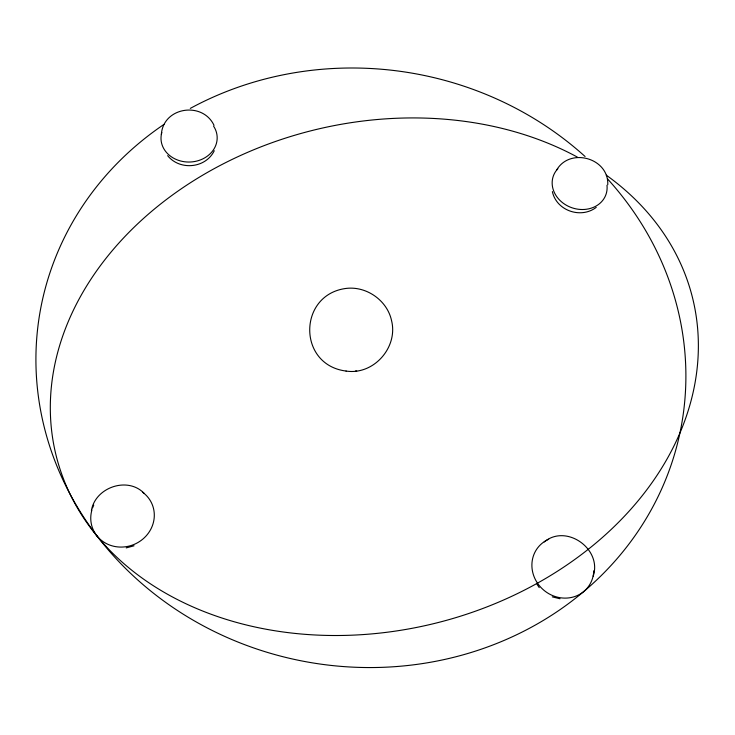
<?xml version="1.0" encoding="UTF-8"?>
<svg xmlns="http://www.w3.org/2000/svg" width="735" height="735" viewBox="0 0 735 735"><rect width="100%" height="100%" fill="white"/><g stroke="black" fill="none" stroke-linecap="round" stroke-linejoin="round"><path stroke-width="1.1" d="M161.351 134.505C163.087 106.988 202.548 100.971 214.05 125.373M593.191 576.157C602.342 549.21 566.373 523.439 544.24 541.952M91.406 510.568C95.21 487.406 127.605 476.124 144.106 493.323M556.496 170.29C569.542 147.037 608.938 157.878 607.771 184.724M214.271 150.73C205.717 168.398 179.799 170.832 167.635 155.645M596.232 207.362C580.907 219.122 556.395 210.715 552.371 191.587M126.227 547.897L134.046 545.793M346.02 371.046C373.628 375.41 398.352 347.333 391.534 320.534C387.253 300.541 366.664 286.034 346.415 288.386C297.923 294.285 297.216 364.909 346.02 371.046L346.121 371.046M355.428 371.01L356.695 371.01M552.297 596.857L560.015 598.759M537.028 584.288L539.242 587.632M606.265 175.141A327.838 253.961 -13.9 0 1 467.065 614.065A327.838 253.961 -13.9 0 1 56.374 357.605A327.838 253.961 -13.9 0 1 577.315 157.06M607.523 178.881A325.669 299.035 9.4 0 1 567.723 604.179A325.669 299.035 9.4 0 1 106.253 547.501A325.669 299.035 9.4 0 1 163.96 124.408M190.282 108.403A325.669 299.035 9.4 0 1 585.078 156.509M142.691 492.294A32.101 30.052 -23.6 0 1 149.628 531.295A32.101 30.052 -23.6 0 1 109.8 545.094A32.101 30.052 -23.6 0 1 91.939 509.879M92.573 507.94A32.101 30.052 -23.6 0 1 93.749 505.138M593.797 570.773A31.927 29.639 41 0 1 567.043 598.06A31.927 29.639 41 0 1 533.325 574.531A31.927 29.639 41 0 1 548.678 539.279M606.981 185.275A27.893 23.74 19 0 1 572.106 207.821A27.893 23.74 19 0 1 557.865 168.701M213.582 126.135A28.086 23.979 -1.6 0 1 192.827 161.801A28.086 23.979 -1.6 0 1 161.838 132.456"/></g></svg>
